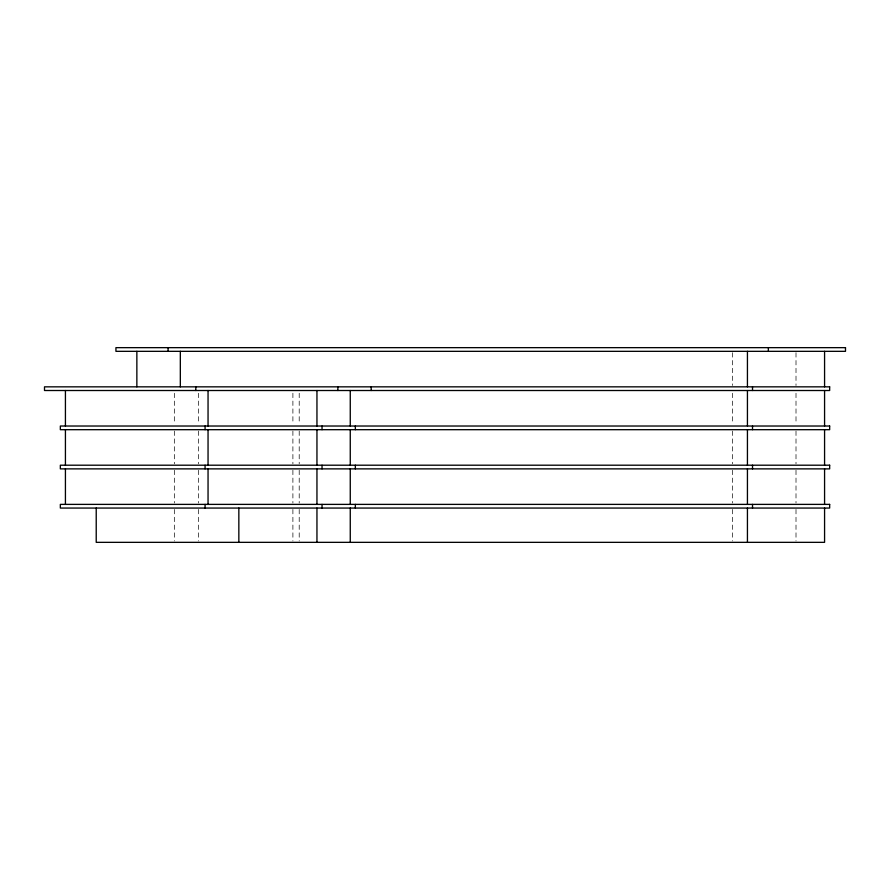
<?xml version="1.0" encoding="UTF-8"?>
<svg xmlns="http://www.w3.org/2000/svg" width="890" height="890" viewBox="0 0 890 890"><rect width="100%" height="100%" fill="white"/><g stroke="black" fill="none" stroke-linecap="round" stroke-linejoin="round"><path stroke-width="0.67" stroke-dasharray="4.45 3.34" d="M796.005 352.696L796.005 385.47M796.005 393.247L796.005 423.295M796.005 431.06L796.005 463.835M796.005 470.243L796.005 503.017M796.005 509.425L796.005 540.975M732.537 352.696L732.537 385.47M732.537 393.247L732.537 423.295M732.537 431.06L732.537 463.835M732.537 470.243L732.537 503.017M732.537 509.425L732.537 540.975M299.207 393.247L299.207 423.295M299.207 431.06L299.207 463.835M299.207 470.243L299.207 503.017M299.207 509.425L299.207 540.975M292.899 393.247L292.899 423.295M292.899 431.06L292.899 463.835M292.899 470.243L292.899 503.017M292.899 509.425L292.899 540.975M198.381 393.247L198.381 423.295M198.381 431.06L198.381 463.835M198.381 470.243L198.381 503.017M198.381 509.425L198.381 540.975M174.329 393.247L174.329 423.295M174.329 431.06L174.329 463.835M174.329 470.243L174.329 503.017M174.329 509.425L174.329 540.975"/><path stroke-width="1.33" d="M824.574 351.328L824.574 386.839M824.574 390.51L824.574 426.021M824.574 429.692L824.574 465.203M824.574 468.874L824.574 504.385M824.574 508.057L824.574 542.344L96.22 542.344L96.22 508.057M768.359 347.656L768.359 351.328M752.517 386.839L752.517 390.51M752.517 426.021L752.517 429.692M752.517 465.203L752.517 468.874M752.517 504.385L752.517 508.057M747.433 351.328L747.433 386.839M747.433 390.51L747.433 426.021M747.433 429.692L747.433 465.203M747.433 468.874L747.433 504.385M747.433 508.057L747.433 542.344M371.186 386.839L371.186 390.51M355.344 426.021L355.344 429.692M355.344 465.203L355.344 468.874M355.344 504.385L355.344 508.057M350.26 390.51L350.26 426.021M350.26 429.692L350.26 465.203M350.26 468.874L350.26 504.385M350.26 508.057L350.26 542.344M337.877 386.839L337.877 390.51M322.035 426.021L322.035 429.692M322.035 465.203L322.035 468.874M322.035 504.385L322.035 508.057M316.951 390.51L316.951 426.021M316.951 429.692L316.951 465.203M316.951 468.874L316.951 504.385M316.951 508.057L316.951 542.344M238.843 508.057L238.843 542.344M208.049 390.51L208.049 426.021M208.049 429.692L208.049 465.203M208.049 468.874L208.049 504.385M205.078 426.021L205.078 429.692M205.078 465.203L205.078 468.874M205.078 504.385L205.078 508.057M195.811 386.839L195.811 390.51M180.325 351.328L180.325 386.839M168.088 347.656L168.088 351.328M136.86 351.328L136.86 386.839M65.426 390.51L65.426 426.021M65.426 429.692L65.426 465.203M65.426 468.874L65.426 504.385M845.5 347.656L115.934 347.656L115.934 351.328L845.5 351.328L845.5 347.656M829.658 386.839L44.5 386.839L44.5 390.51L829.658 390.51L829.658 386.839M829.658 426.021L60.342 426.021L60.342 429.692L829.658 429.692L829.658 426.021M829.658 465.203L60.342 465.203L60.342 468.874L829.658 468.874L829.658 465.203M829.658 504.385L60.342 504.385L60.342 508.057L829.658 508.057L829.658 504.385"/></g></svg>
